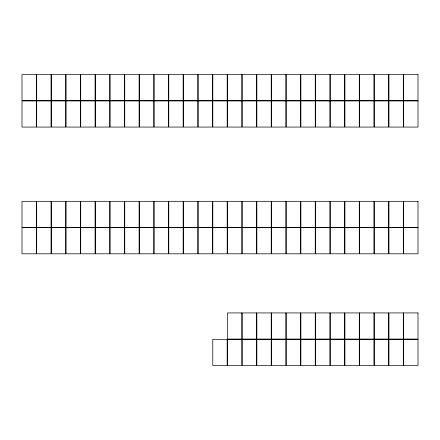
<?xml version="1.0" encoding="UTF-8"?>
<svg xmlns="http://www.w3.org/2000/svg" width="440" height="440" viewBox="0 0 440 440"><rect width="100%" height="100%" fill="white"/><g stroke="black" fill="none" stroke-linecap="round" stroke-linejoin="round"><path stroke-width="0.66" d="M36.371 74.564L22 74.564L22 100.683L36.371 100.683L36.371 74.564M51.051 74.564L36.68 74.564L36.68 100.683L51.051 100.683L51.051 74.564M65.731 74.564L51.354 74.564L51.354 100.683L65.731 100.683L65.731 74.564M80.41 74.564L66.033 74.564L66.033 100.683L80.41 100.683L80.41 74.564M95.084 74.564L80.713 74.564L80.713 100.683L95.084 100.683L95.084 74.564M109.764 74.564L95.392 74.564L95.392 100.683L109.764 100.683L109.764 74.564M124.443 74.564L110.066 74.564L110.066 100.683L124.443 100.683L124.443 74.564M139.117 74.564L124.746 74.564L124.746 100.683L139.117 100.683L139.117 74.564M153.797 74.564L139.425 74.564L139.425 100.683L153.797 100.683L153.797 74.564M168.476 74.564L154.099 74.564L154.099 100.683L168.476 100.683L168.476 74.564M183.156 74.564L168.779 74.564L168.779 100.683L183.156 100.683L183.156 74.564M197.83 74.564L183.458 74.564L183.458 100.683L197.83 100.683L197.83 74.564M212.509 74.564L198.138 74.564L198.138 100.683L212.509 100.683L212.509 74.564M227.189 74.564L212.812 74.564L212.812 100.683L227.189 100.683L227.189 74.564M241.863 74.564L227.491 74.564L227.491 100.683L241.863 100.683L241.863 74.564M256.542 74.564L242.171 74.564L242.171 100.683L256.542 100.683L256.542 74.564M271.221 74.564L256.845 74.564L256.845 100.683L271.221 100.683L271.221 74.564M285.901 74.564L271.524 74.564L271.524 100.683L285.901 100.683L285.901 74.564M300.575 74.564L286.204 74.564L286.204 100.683L300.575 100.683L300.575 74.564M315.255 74.564L300.883 74.564L300.883 100.683L315.255 100.683L315.255 74.564M329.934 74.564L315.557 74.564L315.557 100.683L329.934 100.683L329.934 74.564M344.608 74.564L330.236 74.564L330.236 100.683L344.608 100.683L344.608 74.564M359.288 74.564L344.916 74.564L344.916 100.683L359.288 100.683L359.288 74.564M373.967 74.564L359.59 74.564L359.59 100.683L373.967 100.683L373.967 74.564M388.647 74.564L374.27 74.564L374.27 100.683L388.647 100.683L388.647 74.564M403.32 74.564L388.949 74.564L388.949 100.683L403.32 100.683L403.32 74.564M418 74.564L403.629 74.564L403.629 100.683L418 100.683L418 74.564M36.371 100.936L22 100.936L22 127.061L36.371 127.061L36.371 100.936M51.051 100.936L36.68 100.936L36.68 127.061L51.051 127.061L51.051 100.936M65.731 100.936L51.354 100.936L51.354 127.061L65.731 127.061L65.731 100.936M80.41 100.936L66.033 100.936L66.033 127.061L80.41 127.061L80.41 100.936M95.084 100.936L80.713 100.936L80.713 127.061L95.084 127.061L95.084 100.936M109.764 100.936L95.392 100.936L95.392 127.061L109.764 127.061L109.764 100.936M124.443 100.936L110.066 100.936L110.066 127.061L124.443 127.061L124.443 100.936M139.117 100.936L124.746 100.936L124.746 127.061L139.117 127.061L139.117 100.936M153.797 100.936L139.425 100.936L139.425 127.061L153.797 127.061L153.797 100.936M168.476 100.936L154.099 100.936L154.099 127.061L168.476 127.061L168.476 100.936M183.156 100.936L168.779 100.936L168.779 127.061L183.156 127.061L183.156 100.936M197.83 100.936L183.458 100.936L183.458 127.061L197.83 127.061L197.83 100.936M212.509 100.936L198.138 100.936L198.138 127.061L212.509 127.061L212.509 100.936M227.189 100.936L212.812 100.936L212.812 127.061L227.189 127.061L227.189 100.936M241.863 100.936L227.491 100.936L227.491 127.061L241.863 127.061L241.863 100.936M256.542 100.936L242.171 100.936L242.171 127.061L256.542 127.061L256.542 100.936M271.221 100.936L256.845 100.936L256.845 127.061L271.221 127.061L271.221 100.936M285.901 100.936L271.524 100.936L271.524 127.061L285.901 127.061L285.901 100.936M300.575 100.936L286.204 100.936L286.204 127.061L300.575 127.061L300.575 100.936M315.255 100.936L300.883 100.936L300.883 127.061L315.255 127.061L315.255 100.936M329.934 100.936L315.557 100.936L315.557 127.061L329.934 127.061L329.934 100.936M344.608 100.936L330.236 100.936L330.236 127.061L344.608 127.061L344.608 100.936M359.288 100.936L344.916 100.936L344.916 127.061L359.288 127.061L359.288 100.936M373.967 100.936L359.59 100.936L359.59 127.061L373.967 127.061L373.967 100.936M388.647 100.936L374.27 100.936L374.27 127.061L388.647 127.061L388.647 100.936M403.32 100.936L388.949 100.936L388.949 127.061L403.32 127.061L403.32 100.936M418 100.936L403.629 100.936L403.629 127.061L418 127.061L418 100.936M36.371 201.316L22 201.316L22 227.436L36.371 227.436L36.371 201.316M51.051 201.316L36.68 201.316L36.68 227.436L51.051 227.436L51.051 201.316M65.731 201.316L51.354 201.316L51.354 227.436L65.731 227.436L65.731 201.316M80.41 201.316L66.033 201.316L66.033 227.436L80.41 227.436L80.41 201.316M95.084 201.316L80.713 201.316L80.713 227.436L95.084 227.436L95.084 201.316M109.764 201.316L95.392 201.316L95.392 227.436L109.764 227.436L109.764 201.316M124.443 201.316L110.066 201.316L110.066 227.436L124.443 227.436L124.443 201.316M139.117 201.316L124.746 201.316L124.746 227.436L139.117 227.436L139.117 201.316M153.797 201.316L139.425 201.316L139.425 227.436L153.797 227.436L153.797 201.316M168.476 201.316L154.099 201.316L154.099 227.436L168.476 227.436L168.476 201.316M183.156 201.316L168.779 201.316L168.779 227.436L183.156 227.436L183.156 201.316M197.83 201.316L183.458 201.316L183.458 227.436L197.83 227.436L197.83 201.316M212.509 201.316L198.138 201.316L198.138 227.436L212.509 227.436L212.509 201.316M227.189 201.316L212.812 201.316L212.812 227.436L227.189 227.436L227.189 201.316M241.863 201.316L227.491 201.316L227.491 227.436L241.863 227.436L241.863 201.316M256.542 201.316L242.171 201.316L242.171 227.436L256.542 227.436L256.542 201.316M271.221 201.316L256.845 201.316L256.845 227.436L271.221 227.436L271.221 201.316M285.901 201.316L271.524 201.316L271.524 227.436L285.901 227.436L285.901 201.316M300.575 201.316L286.204 201.316L286.204 227.436L300.575 227.436L300.575 201.316M315.255 201.316L300.883 201.316L300.883 227.436L315.255 227.436L315.255 201.316M329.934 201.316L315.557 201.316L315.557 227.436L329.934 227.436L329.934 201.316M344.608 201.316L330.236 201.316L330.236 227.436L344.608 227.436L344.608 201.316M359.288 201.316L344.916 201.316L344.916 227.436L359.288 227.436L359.288 201.316M373.967 201.316L359.59 201.316L359.59 227.436L373.967 227.436L373.967 201.316M388.647 201.316L374.27 201.316L374.27 227.436L388.647 227.436L388.647 201.316M403.32 201.316L388.949 201.316L388.949 227.436L403.32 227.436L403.32 201.316M418 201.316L403.629 201.316L403.629 227.436L418 227.436L418 201.316M36.371 227.689L22 227.689L22 253.814L36.371 253.814L36.371 227.689M51.051 227.689L36.68 227.689L36.68 253.814L51.051 253.814L51.051 227.689M65.731 227.689L51.354 227.689L51.354 253.814L65.731 253.814L65.731 227.689M80.41 227.689L66.033 227.689L66.033 253.814L80.41 253.814L80.41 227.689M95.084 227.689L80.713 227.689L80.713 253.814L95.084 253.814L95.084 227.689M109.764 227.689L95.392 227.689L95.392 253.814L109.764 253.814L109.764 227.689M124.443 227.689L110.066 227.689L110.066 253.814L124.443 253.814L124.443 227.689M139.117 227.689L124.746 227.689L124.746 253.814L139.117 253.814L139.117 227.689M153.797 227.689L139.425 227.689L139.425 253.814L153.797 253.814L153.797 227.689M168.476 227.689L154.099 227.689L154.099 253.814L168.476 253.814L168.476 227.689M183.156 227.689L168.779 227.689L168.779 253.814L183.156 253.814L183.156 227.689M197.83 227.689L183.458 227.689L183.458 253.814L197.83 253.814L197.83 227.689M212.509 227.689L198.138 227.689L198.138 253.814L212.509 253.814L212.509 227.689M227.189 227.689L212.812 227.689L212.812 253.814L227.189 253.814L227.189 227.689M241.863 227.689L227.491 227.689L227.491 253.814L241.863 253.814L241.863 227.689M256.542 227.689L242.171 227.689L242.171 253.814L256.542 253.814L256.542 227.689M271.221 227.689L256.845 227.689L256.845 253.814L271.221 253.814L271.221 227.689M285.901 227.689L271.524 227.689L271.524 253.814L285.901 253.814L285.901 227.689M300.575 227.689L286.204 227.689L286.204 253.814L300.575 253.814L300.575 227.689M315.255 227.689L300.883 227.689L300.883 253.814L315.255 253.814L315.255 227.689M329.934 227.689L315.557 227.689L315.557 253.814L329.934 253.814L329.934 227.689M344.608 227.689L330.236 227.689L330.236 253.814L344.608 253.814L344.608 227.689M359.288 227.689L344.916 227.689L344.916 253.814L359.288 253.814L359.288 227.689M373.967 227.689L359.59 227.689L359.59 253.814L373.967 253.814L373.967 227.689M388.647 227.689L374.27 227.689L374.27 253.814L388.647 253.814L388.647 227.689M403.32 227.689L388.949 227.689L388.949 253.814L403.32 253.814L403.32 227.689M418 227.689L403.629 227.689L403.629 253.814L418 253.814L418 227.689M241.835 312.939L227.464 312.939L227.464 339.064L241.835 339.064L241.835 312.939M256.542 312.939L242.171 312.939L242.171 339.064L256.542 339.064L256.542 312.939M271.221 312.939L256.845 312.939L256.845 339.064L271.221 339.064L271.221 312.939M285.901 312.939L271.524 312.939L271.524 339.064L285.901 339.064L285.901 312.939M300.575 312.939L286.204 312.939L286.204 339.064L300.575 339.064L300.575 312.939M315.255 312.939L300.883 312.939L300.883 339.064L315.255 339.064L315.255 312.939M329.934 312.939L315.557 312.939L315.557 339.064L329.934 339.064L329.934 312.939M344.608 312.939L330.236 312.939L330.236 339.064L344.608 339.064L344.608 312.939M359.288 312.939L344.916 312.939L344.916 339.064L359.288 339.064L359.288 312.939M373.967 312.939L359.59 312.939L359.59 339.064L373.967 339.064L373.967 312.939M388.647 312.939L374.27 312.939L374.27 339.064L388.647 339.064L388.647 312.939M403.32 312.939L388.949 312.939L388.949 339.064L403.32 339.064L403.32 312.939M418 312.939L403.629 312.939L403.629 339.064L418 339.064L418 312.939M227.161 339.317L212.784 339.317L212.784 365.437L227.161 365.437L227.161 339.317M241.863 339.317L227.491 339.317L227.491 365.437L241.863 365.437L241.863 339.317M256.542 339.317L242.171 339.317L242.171 365.437L256.542 365.437L256.542 339.317M271.221 339.317L256.845 339.317L256.845 365.437L271.221 365.437L271.221 339.317M285.901 339.317L271.524 339.317L271.524 365.437L285.901 365.437L285.901 339.317M300.575 339.317L286.204 339.317L286.204 365.437L300.575 365.437L300.575 339.317M315.255 339.317L300.883 339.317L300.883 365.437L315.255 365.437L315.255 339.317M329.934 339.317L315.557 339.317L315.557 365.437L329.934 365.437L329.934 339.317M344.608 339.317L330.236 339.317L330.236 365.437L344.608 365.437L344.608 339.317M359.288 339.317L344.916 339.317L344.916 365.437L359.288 365.437L359.288 339.317M373.967 339.317L359.59 339.317L359.59 365.437L373.967 365.437L373.967 339.317M388.647 339.317L374.27 339.317L374.27 365.437L388.647 365.437L388.647 339.317M403.32 339.317L388.949 339.317L388.949 365.437L403.32 365.437L403.32 339.317M418 339.317L403.629 339.317L403.629 365.437L418 365.437L418 339.317"/></g></svg>
